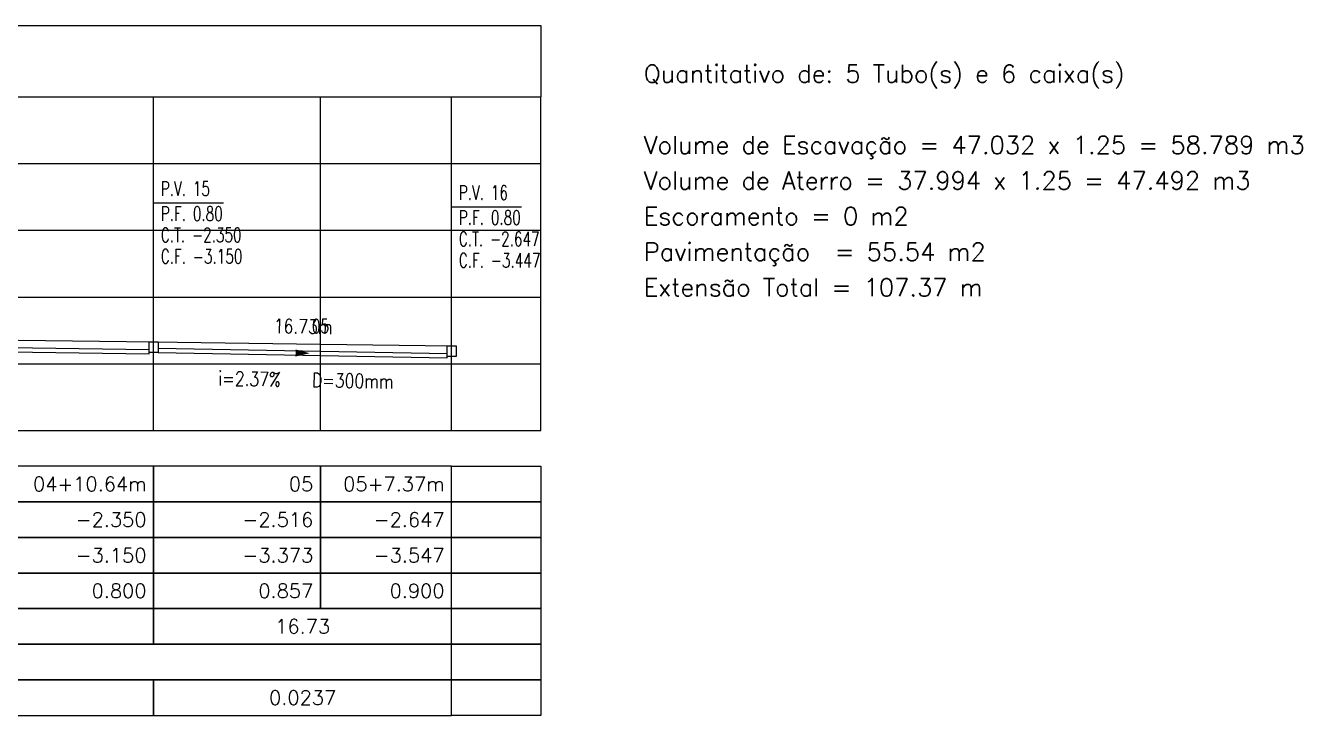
# Model space of a CAD drawing. Extents: x -6997814 to 14282083, y -16 to 289481930.
# Drawn here: x 363740.4 to 363812.1, y 7352213.5 to 7352252.3 of the extents above; entities that cross this region are included whole.
import ezdxf
from ezdxf.enums import TextEntityAlignment as Align

# ---------------------------------------------------------------- set-up
doc = ezdxf.new("R2010")
doc.units = 0
doc.header["$LTSCALE"] = 6.5
for name, color, linetype in [('LISTAGEM_TEXTO', 7, 'CONTINUOUS'), ('PS_IND_COMPRIMENTO', 7, 'CONTINUOUS'), ('PS_IND_DIAMETRO', 7, 'CONTINUOUS'), ('PS_IND_FLUXO', 3, 'CONTINUOUS'), ('PS_IND_INCLINACAO', 7, 'CONTINUOUS'), ('PS_PERFIL_CAIXAS', 7, 'CONTINUOUS'), ('PS_PERFIL_COTA_LIN', 7, 'CONTINUOUS'), ('PS_PERFIL_COTA_TXT', 5, 'CONTINUOUS'), ('PS_PERFIL_GRADE', 8, 'CONTINUOUS'), ('PS_PERFIL_TERRENO', 3, 'CONTINUOUS'), ('PS_PERFIL_TUBO', 7, 'CONTINUOUS'), ('PS_PONTOS_IDENTIFICACAO_LIN', 7, 'CONTINUOUS'), ('PS_PONTOS_IDENTIFICACAO_TXT', 7, 'CONTINUOUS')]:
    doc.layers.add(name, color=color, linetype=linetype)
doc.styles.add('ROMANS', font='romans.shx')

# ---------------------------------------------------------------- blocks, each defined once
blk = doc.blocks.new('*U372')
at = {"layer": 'PS_PERFIL_GRADE', "linetype": 'Continuous', "lineweight": -2}
for p, q in [((0, 0), (0, 18.75)), ((0, 18.75), (117.371, 18.75)), ((25, 0), (25, 18.75)), ((38.876, 0), (38.876, 18.75)), ((38.876, 0), (38.876, 18.75)), ((45, 0), (45, 18.75)), ((55.717, 0), (55.717, 18.75)), ((55.717, 0), (55.717, 18.75)), ((65, 0), (65, 18.75)), ((70.209, 0), (70.209, 18.75)), ((70.209, 0), (70.209, 18.75)), ((85, 0), (85, 18.75)), ((95.636, 0), (95.636, 18.75)), ((95.636, 0), (95.636, 18.75)), ((105, 0), (105, 18.75)), ((112.371, 0), (112.371, 18.75)), ((117.371, 0), (117.371, 18.75)), ((0, 15), (117.371, 15)), ((0, 11.25), (117.371, 11.25)), ((0, 7.5), (117.371, 7.5)), ((0, 3.75), (117.371, 3.75)), ((0, 0), (117.371, 0))]:
    blk.add_line(p, q, dxfattribs=at)
blk.add_lwpolyline([(0, 18.75), (0, 22.75), (117.371, 22.75), (117.371, 18.75)], dxfattribs=at)
at = {"layer": 'PS_PERFIL_GRADE', "lineweight": -2, "style": 'ROMANS'}
for s, p in [('16', (-0.4, 18.75)), ('11', (-0.4, 15)), ('6', (-0.4, 11.25)), ('1', (-0.4, 7.5)), ('-4', (-0.4, 3.75)), ('-9', (-0.4, 0))]:
    blk.add_text(s, height=0.8, dxfattribs=at).set_placement(p, align=Align.MIDDLE_RIGHT)

msp = doc.modelspace()

# ---------------------------------------------------------------- linework, layer by layer
at = {"layer": 'PS_IND_FLUXO', "lineweight": -2}
msp.add_lwpolyline([(363755.54786, 7352233.87163, 0.4, 0, 0), (363756.34772, 7352233.85696, 0, 0, 0)], format="xyseb", dxfattribs=at)
at = {"layer": 'PS_PERFIL_CAIXAS', "linetype": 'Continuous', "lineweight": -2}
for points in [[(363747.33045, 7352234.50067), (363747.83045, 7352234.50067), (363747.83045, 7352233.90067), (363747.33045, 7352233.90067)], [(363764.06513, 7352234.27792), (363764.56513, 7352234.27792), (363764.56513, 7352233.67792), (363764.06513, 7352233.67792)]]:
    msp.add_lwpolyline(points, close=True, dxfattribs=at)
at = {"layer": 'PS_PERFIL_COTA_LIN', "linetype": 'Continuous', "lineweight": -2}
for points in [[(363736.94442, 7352227.51317), (363736.94442, 7352225.51317), (363747.58045, 7352225.51317), (363747.58045, 7352227.51317)], [(363747.58045, 7352227.51317), (363747.58045, 7352225.51317), (363756.94442, 7352225.51317), (363756.94442, 7352227.51317)], [(363756.94442, 7352227.51317), (363756.94442, 7352225.51317), (363764.31513, 7352225.51317), (363764.31513, 7352227.51317)], [(363769.31513, 7352227.51317), (363769.31513, 7352225.51317), (363764.31513, 7352225.51317), (363764.31513, 7352227.51317)], [(363736.94442, 7352225.51317), (363736.94442, 7352223.51317), (363747.58045, 7352223.51317), (363747.58045, 7352225.51317)], [(363747.58045, 7352225.51317), (363747.58045, 7352223.51317), (363756.94442, 7352223.51317), (363756.94442, 7352225.51317)], [(363756.94442, 7352225.51317), (363756.94442, 7352223.51317), (363764.31513, 7352223.51317), (363764.31513, 7352225.51317)], [(363769.31513, 7352225.51317), (363769.31513, 7352223.51317), (363764.31513, 7352223.51317), (363764.31513, 7352225.51317)], [(363736.94442, 7352223.51317), (363736.94442, 7352221.51317), (363747.58045, 7352221.51317), (363747.58045, 7352223.51317)], [(363747.58045, 7352223.51317), (363747.58045, 7352221.51317), (363756.94442, 7352221.51317), (363756.94442, 7352223.51317)], [(363756.94442, 7352223.51317), (363756.94442, 7352221.51317), (363764.31513, 7352221.51317), (363764.31513, 7352223.51317)], [(363769.31513, 7352223.51317), (363769.31513, 7352221.51317), (363764.31513, 7352221.51317), (363764.31513, 7352223.51317)], [(363736.94442, 7352221.51317), (363736.94442, 7352219.51317), (363747.58045, 7352219.51317), (363747.58045, 7352221.51317)], [(363747.58045, 7352221.51317), (363747.58045, 7352219.51317), (363756.94442, 7352219.51317), (363756.94442, 7352221.51317)], [(363756.94442, 7352221.51317), (363756.94442, 7352219.51317), (363764.31513, 7352219.51317), (363764.31513, 7352221.51317)], [(363769.31513, 7352221.51317), (363769.31513, 7352219.51317), (363764.31513, 7352219.51317), (363764.31513, 7352221.51317)], [(363722.1537, 7352219.51317), (363722.1537, 7352217.51317), (363747.58045, 7352217.51317), (363747.58045, 7352219.51317)], [(363747.58045, 7352219.51317), (363747.58045, 7352217.51317), (363764.31513, 7352217.51317), (363764.31513, 7352219.51317)], [(363769.31513, 7352219.51317), (363769.31513, 7352217.51317), (363764.31513, 7352217.51317), (363764.31513, 7352219.51317)], [(363656.94442, 7352217.51317), (363656.94442, 7352215.51317), (363764.31513, 7352215.51317), (363764.31513, 7352217.51317)], [(363769.31513, 7352217.51317), (363769.31513, 7352215.51317), (363764.31513, 7352215.51317), (363764.31513, 7352217.51317)], [(363722.1537, 7352215.51317), (363722.1537, 7352213.51317), (363747.58045, 7352213.51317), (363747.58045, 7352215.51317)], [(363747.58045, 7352215.51317), (363747.58045, 7352213.51317), (363764.31513, 7352213.51317), (363764.31513, 7352215.51317)], [(363769.31513, 7352215.51317), (363769.31513, 7352213.51317), (363764.31513, 7352213.51317), (363764.31513, 7352215.51317)]]:
    msp.add_lwpolyline(points, close=True, dxfattribs=at)
for points in [[(363747.58045, 7352219.51317), (363756.94442, 7352219.51317)], [(363756.94442, 7352219.51317), (363764.31513, 7352219.51317)], [(363747.58045, 7352217.51317), (363756.94442, 7352217.51317)], [(363747.58045, 7352217.51317), (363756.94442, 7352217.51317)], [(363756.94442, 7352217.51317), (363764.31513, 7352217.51317)], [(363756.94442, 7352217.51317), (363764.31513, 7352217.51317)], [(363747.58045, 7352215.51317), (363756.94442, 7352215.51317)], [(363747.58045, 7352215.51317), (363756.94442, 7352215.51317)], [(363756.94442, 7352215.51317), (363764.31513, 7352215.51317)], [(363756.94442, 7352215.51317), (363764.31513, 7352215.51317)], [(363747.58045, 7352213.51317), (363756.94442, 7352213.51317)], [(363756.94442, 7352213.51317), (363764.31513, 7352213.51317)]]:
    msp.add_lwpolyline(points, dxfattribs=at)
at = {"layer": 'PS_PERFIL_TERRENO', "linetype": 'Continuous', "lineweight": -2}
msp.add_lwpolyline([(363736.94442, 7352234.62051), (363747.58045, 7352234.50067), (363747.58045, 7352234.50067), (363747.58045, 7352234.50067), (363747.58045, 7352234.50067), (363747.58045, 7352234.50067), (363756.94442, 7352234.37603), (363756.94442, 7352234.37603), (363764.31513, 7352234.27792), (363764.31513, 7352234.27792), (363764.31513, 7352234.27792)], dxfattribs=at)
at = {"layer": 'PS_PERFIL_TUBO', "linetype": 'Continuous', "lineweight": -2}
for points in [[(363722.4037, 7352234.18717), (363747.33045, 7352233.82567), (363747.33045, 7352234.05067), (363722.4037, 7352234.41217)], [(363747.83045, 7352233.90067), (363764.06513, 7352233.60292), (363764.06513, 7352233.82792), (363747.83045, 7352234.12567)]]:
    msp.add_lwpolyline(points, close=True, dxfattribs=at)
at = {"layer": 'PS_PONTOS_IDENTIFICACAO_LIN', "linetype": 'Continuous', "lineweight": -2}
for points in [[(363747.58045, 7352234.50067), (363747.58045, 7352242.30067), (363751.50045, 7352242.30067)], [(363764.31513, 7352234.27792), (363764.31513, 7352242.07792), (363768.23513, 7352242.07792)]]:
    msp.add_lwpolyline(points, dxfattribs=at)

# ---------------------------------------------------------------- block references
at = {"layer": 'PS_PERFIL_GRADE', "lineweight": -2}
msp.add_blockref('*U372', (363651.94442, 7352229.51317), dxfattribs=at)

# ---------------------------------------------------------------- texts
at = {"layer": 'LISTAGEM_TEXTO', "color": 7, "lineweight": -2, "style": 'ROMANS'}
for s, p in [('Quantitativo de: 5 Tubo(s) e 6 caixa(s)', (363775.10746, 7352249.05601)), ('Volume de Escavação = 47.032 x 1.25 = 58.789 m3', (363775.10746, 7352245.05601)), ('Volume de Aterro = 37.994 x 1.25 = 47.492 m3', (363775.10746, 7352243.05601)), ('Escoramento = 0 m2', (363775.10746, 7352241.05601)), ('Pavimentação  = 55.54 m2', (363775.10746, 7352239.05601)), ('Extensão Total = 107.37 m', (363775.10746, 7352237.05601))]:
    msp.add_text(s, height=1, dxfattribs=at).set_placement(p)
at = {"layer": 'PS_IND_COMPRIMENTO', "lineweight": -2, "style": 'ROMANS', "width": 0.8}
msp.add_text('16.73m', height=0.8, rotation=358.9492918, dxfattribs=at).set_placement((363755.9753, 7352235.36404), align=Align.MIDDLE_CENTER)
at = {"layer": 'PS_IND_DIAMETRO', "lineweight": -2, "style": 'ROMANS', "width": 0.8}
msp.add_text('D=300mm', height=0.8, rotation=358.9492918, dxfattribs=at).set_placement((363758.75981, 7352232.31247), align=Align.MIDDLE_CENTER)
at = {"layer": 'PS_IND_INCLINACAO', "lineweight": -2, "style": 'ROMANS', "width": 0.8}
msp.add_text('i=2.37%', height=0.8, rotation=358.9492918, dxfattribs=at).set_placement((363752.96078, 7352232.41882), align=Align.MIDDLE_CENTER)
at = {"layer": 'PS_PERFIL_COTA_TXT', "lineweight": -2, "style": 'ROMANS'}
for s, p in [('04+10.64m', (363747.18045, 7352226.51317)), ('05', (363756.54442, 7352226.51317)), ('05+7.37m', (363763.91513, 7352226.51317)), ('-2.350', (363747.18045, 7352224.51317)), ('-2.516', (363756.54442, 7352224.51317)), ('-2.647', (363763.91513, 7352224.51317)), ('-3.150', (363747.18045, 7352222.51317)), ('-3.373', (363756.54442, 7352222.51317)), ('-3.547', (363763.91513, 7352222.51317)), ('0.800', (363747.18045, 7352220.51317)), ('0.857', (363756.54442, 7352220.51317)), ('0.900', (363763.91513, 7352220.51317))]:
    msp.add_text(s, height=0.8, dxfattribs=at).set_placement(p, align=Align.MIDDLE_RIGHT)
for s, p in [('16.73', (363755.94779, 7352218.51317)), ('0.0237', (363755.94779, 7352214.51317))]:
    msp.add_text(s, height=0.8, dxfattribs=at).set_placement(p, align=Align.MIDDLE_CENTER)
at = {"layer": 'PS_PONTOS_IDENTIFICACAO_TXT', "lineweight": -2, "style": 'ROMANS', "width": 0.7}
for s, p in [('P.V. 15', (363747.98045, 7352242.70067)), ('P.V. 16', (363764.71513, 7352242.47792)), ('P.F. 0.80', (363747.98045, 7352241.30067)), ('P.F. 0.80', (363764.71513, 7352241.07792)), ('C.T. -2.350', (363747.98045, 7352240.10067)), ('C.T. -2.647', (363764.71513, 7352239.87792)), ('C.F. -3.150', (363747.98045, 7352238.90067)), ('C.F. -3.447', (363764.71513, 7352238.67792))]:
    msp.add_text(s, height=0.8, dxfattribs=at).set_placement(p)
msp.add_text('05', height=0.8, dxfattribs=at).set_placement((363756.94442, 7352234.97603), align=Align.CENTER)

doc.saveas('drawing.dxf')
